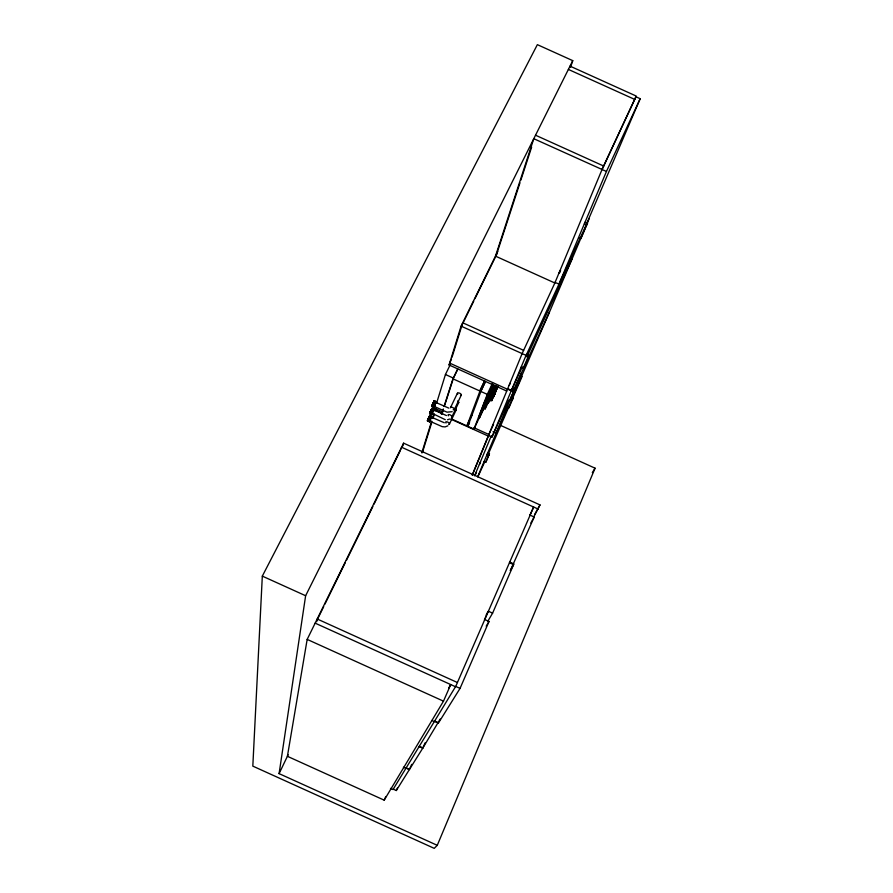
<?xml version="1.0" encoding="UTF-8"?>
<svg xmlns="http://www.w3.org/2000/svg" width="893" height="893" viewBox="0 0 893 893"><rect width="100%" height="100%" fill="white"/><g stroke="black" fill="none" stroke-linecap="round" stroke-linejoin="round"><path stroke-width="1.34" d="M570.515 67.254L572.759 60.646L537.363 44.65L262.319 576.119L252.819 766.127L434.232 848.35L437.269 845.325L595.073 468.189L500.035 425.157M437.269 845.325L279.096 773.628L305.629 595.731L572.759 60.646M533.456 517.538L539.997 504.913L403.591 443.162L307.17 639.399L287.401 756.304L384.191 800.161L443.486 701.161L450.731 684.563L448.621 688.135M316.702 621.673L317.194 618.994L457.417 682.52M429.142 417.433L427.412 420.904L428.015 419.252M430.526 411.885L429.6 413.671L431.196 409.686L433.339 410.657L433.808 409.987L446.433 415.535M435.17 404.964C435.304 408.67 429.879 406.661 432.659 404.094M429.187 417.198L429.79 415.546L428.874 417.321M431.386 409.932C431.419 406.672 435.762 409.519 433.339 411.36M433.875 402.096L434.277 400.79L433.351 402.598M430.046 420.994L429.522 421.853L430.136 420.212M432.357 412.968L431.743 414.642L432.268 413.783M434.835 405.076L434.009 407.253M431.721 417.21L431.899 416.506L430.761 418.761M452.193 411.695L446.98 412.164L434.344 406.482L434.634 405.556M435.717 403.156L436.443 401.772L434.277 400.79M401.091 449.056L401.593 447.237L538.2 509.088M402.855 445.853L403.591 443.162M493.55 392.518L493.84 391.692M494.811 388.779L495.928 386.044M487.165 402.899L487.589 401.817M488.951 398.925L488.371 400.053M494.287 395.309L493.896 395.912M494.521 393.835L496.218 389.75L495.872 390.453M494.889 393.445L495.414 392.317M495.782 390.665L496.888 388.332M496.954 387.863L497.222 387.182M436.565 403.234L445.44 374.513L450.284 364.59M421.809 452.851L431.665 421.038M432.491 418.393L433.73 414.419M506.711 391.067L449.056 364.969L461.089 326.146L497.758 251.525M422.378 452.617L431.888 422.021M433.138 418.024L434.378 414.039M435.527 410.345L436.03 408.715M452.037 357.2L462.741 322.786L523.622 350.346M443.174 409.139L441.477 414.408L442.682 411.907M444.022 406.505L452.952 378.822L457.785 368.831M443.386 409.307L442.548 411.907L434.947 408.458M444.647 405.411L453.443 378.13L457.662 369.434M497.479 251.636L519.972 182.842M520.831 180.196L531.636 147.122M432.882 403.591L432.19 405.511L432.569 404.886M430.404 411.528L429.935 412.912L430.314 412.298M427.87 419.643L428.127 419.531M433.808 402.107L433.551 402.174M429.332 416.808L429.075 416.908M432.201 413.359L445.283 419.688M488.884 401.515L488.571 402.151L489.61 399.785L488.08 403.301L489.085 400.857M451.646 419.018L466.905 425.916L480.255 390.263L484.408 381.467M483.961 407.755L473.96 429.12L467.787 426.318L481.182 390.688L485.346 381.88M488.828 399.763C489.967 396.581 485.591 406.806 487.801 402.14M489.107 399.383L494.99 385.263M495.894 385.676L489.665 401.281L490.48 399.941L489.587 399.539M493.07 392.786C495.459 386.334 489.286 401.303 490.402 399.405M493.985 395.755L496.809 388.567M495.18 392.395L491.608 400.912L496.117 390.509L495.403 392.083L495.794 391.123M473.96 429.12L487.277 394.36L492.579 383.064M492.679 384.325A403.312 9.097 -65.6 0 0 484.698 401.649L478.548 417.678L479.362 418.047A1046.663 41.938 -66.8 0 0 486.406 403.335M479.362 418.047L485.535 402.029A403.312 8.885 -65.6 0 1 493.516 384.704M433.529 410.903L433.808 409.987M494.153 390.665L494.889 389.024L493.717 391.625M487.053 403.033L487.422 402.218M493.818 396.135L493.438 397.084L493.885 396.101M494.811 393.623L494.142 395.51M428.997 417.656L429.41 416.797M472.319 474.775L522.137 353.583M472.285 475.21L488.594 435.538M430.326 419.755L429.901 420.614L427.792 419.654L428.662 417.634L430.783 418.594L430.471 419.286L428.35 418.326L428.048 419.018L430.169 419.978L430.538 419.252M474.551 475.824L491.396 435.617M570.024 66.127L636.24 96.064L602.016 169.558L554.843 282.992L495.492 256.135L533.791 138.705L606.447 171.467L558.929 284.119L555.111 282.4M479.474 464.527L480.523 462.005M558.996 273.392L560.056 270.825M488.449 435.55L491.909 437.112L526.055 355.358L461.089 326.146M497.222 387.741L496.888 388.388M497.914 386.267L496.832 388.723M507.458 400.019L509.49 400.946L514.491 389.248L512.426 388.321M521.166 367.179L523.298 368.15L528.768 355.336L526.602 354.354M477.699 476.695L496.061 433.15L508.374 406.348M521.423 373.04L496.195 432.837L494.153 431.911M484.129 461.558L485.747 462.295L489.453 453.7L487.812 452.963L487.131 454.437L488.772 455.173M522.148 376.411L487.768 455.274M549.441 312.193L511.131 400.365M572.223 258.579L549.608 311.791L512.883 391.536M589.402 218.16L572.424 258.122L527.116 356.363M602.061 169.48L635.928 96.768L640.181 98.699L584.413 228.943M489.453 453.7L485.747 462.295M513.129 398.021L512.403 399.606L510.606 398.791L511.332 397.206L513.129 398.021L509.501 406.549L508.787 408.112L507.012 407.32M587.527 223.105L586.656 224.98L584.368 223.953L585.239 222.067L587.527 223.105L581.678 236.835L580.818 238.699L578.575 237.683M487.455 402.051L487.779 401.359M493.271 392.652L494.555 389.873M496.787 388.109L496.508 388.79L496.854 388.075M495.961 390.743L497.178 388.087L496.43 389.515M433.607 402.754L432.982 404.172M430.727 411.573L431.665 409.016L431.297 409.63M431.051 410.869L431.352 410.177M435.047 404.574L434.679 405.299L432.502 404.317M434.601 721.075L438.541 722.861L460.051 688.391L489.007 621.472L484.743 619.541M487.779 621.316L492.601 613.145L513.609 564.61L509.434 562.713M511.176 568.674L534.204 517.014L530.085 515.149M432.703 412.03L430.56 411.059L430.873 410.345L433.016 411.316L432.391 412.722L430.259 411.751M432.77 411.997L432.134 413.37L429.991 412.399M419.241 746.336L422.869 747.977L440.204 719.032M484.452 619.809L487.79 612.14M529.962 515.049L533.646 507.023L455.575 686.762L315.162 623.147M487.723 401.437L488.259 400.209M393.21 789.122L396.302 790.528L409.374 769.576L411.706 764.341M406.114 767.902L409.474 769.431L422.757 748.155L425.09 742.864M494.7 389.125L493.784 391.346L494.209 390.542M396.302 790.528L397.374 788.095M496.966 388.187L497.781 386.323M493.963 395.432C492.813 398.032 494.979 392.753 493.896 395.956L494.8 393.735M494.979 393.244L496.039 390.821M384.191 800.161L385.798 796.511M488.091 401.247L488.393 400.611L488.158 401.191M493.929 395.286L493.014 397.229L493.449 396.28M494.867 393.121L494.566 393.768M495.068 393.032L495.403 392.328M428.528 418.817L428.852 418.114M488.817 401.571L489.107 400.968M493.572 396.057L493.885 394.974L493.427 395.99M514.491 389.248L513.654 391.056L511.589 390.129M475.389 474.752L476.538 472.252M509.49 400.946L510.305 399.149M477.9 476.773L484.866 461.592M488.181 400.455L488.516 399.673M493.293 396.213L492.836 397.218L493.684 395.376M494.421 394.561L494.956 393.4M493.528 424.409L488.873 434.5L473.848 427.691M581.265 235.785L525.731 356.229L527.908 357.211L528.768 355.336M581.51 235.216L584.178 229.49M522.293 366.856L511.265 390.777L507.548 389.091M523.298 368.15L524.158 366.286M491.909 437.112L508.809 400.399M490.692 390.922A40.018 1.139 -65.8 0 0 483.984 408.291L485.234 408.86A40.018 1.094 -65.8 0 1 486.607 404.451A40.018 1.094 -65.8 0 1 492.01 391.402L494.733 385.553M606.447 171.467L640.181 98.699M522.048 353.74L555.368 281.887M559.353 273.28L560.614 270.568M509.211 385.452L510.383 382.93M493.449 384.972L490.726 390.833L492.01 391.413M485.479 381.367L480.747 391.402L487.277 394.36M466.905 425.916L469.271 420.893M470.343 418.415L472.23 414.62M467.787 426.318L469.562 422.556M485.234 408.86L489.264 400.321M484.553 380.954L479.809 390.978L452.952 378.822M483.984 408.302L486.294 403.413M433.116 403.078L433.462 402.23L435.628 403.212L435.282 404.06M430.415 412.242L430.75 411.405M428.651 417.801L428.975 416.975L431.096 417.935L431.565 417.254L444.323 422.757M434.824 405.813L435.137 405.143M432.993 411.494L433.339 410.657M451.88 416.875L458.745 402.531M449.436 424.052L456.234 409.831M450.563 407.498L457.406 393.277M279.096 773.628L288.138 754.764M454.381 409.519L461.313 395.041M435.036 410.747L436.364 408.023M451.478 359.321L449.637 363.083L507.458 389.248M449.056 364.969L450.273 362.469M316.948 620.367L323.701 606.615M324.929 604.115L345.2 562.847M346.428 560.346L372.839 506.577M374.067 504.076L400.477 450.306M462.083 324.885L473.736 301.175M474.953 298.686L497.021 253.757M431.085 410.043L432.011 408.257M435.516 403.569L436.443 401.772M433.228 411.014L434.165 409.295M432.67 404.842L431.844 406.282M534.55 514.647L539.997 504.913M530.788 523.075L534.204 517.014M510.216 570.504L513.609 564.61M486.261 614.842L488.359 611.225L492.601 613.145M486.194 626.194L489.007 621.472M592.316 472.631L595.073 468.189M454.928 409.463L454.983 408.693M447.895 425.805L445.105 426.91L442.202 426.653L427.58 420.19M449.715 419.029L447.493 419.755M448.878 408.157L436.097 402.542M568.372 69.42L634.689 99.402M535.532 135.211L603.657 166.02M507.715 388.689L511.432 390.375M445.44 374.513L453.443 378.13M480.255 390.263L481.182 390.688M489.632 397.999L490.536 398.412M484.698 401.649L485.535 402.029M485.346 403.87L486.618 404.44M434.177 400.901L436.465 401.85M434.232 401.124L436.398 402.107M433.998 401.191L436.164 402.174M433.752 401.649L435.918 402.631M493.003 431.765L496.061 433.15M432.234 404.976L434.411 405.958M432.022 405.534L434.188 406.516M432.134 405.869L434.288 406.851M431.877 405.947L434.043 406.929M431.821 406.203L434.11 407.141M467.988 423.416L468.87 423.818M431.899 408.369L434.043 409.34M431.966 408.57L434.11 409.541M435.047 410.133L442.56 413.537M431.721 408.659L433.864 409.63M431.486 409.106L433.618 410.077M450.775 419.107L488.225 436.063M429.779 412.946L431.922 413.917M429.89 413.258L432.022 414.229M429.633 413.359L431.777 414.33M429.712 413.559L431.844 414.519M429.578 413.604L431.743 414.642M429.689 415.658L431.922 416.562M429.756 415.859L431.866 416.808M429.511 415.959L431.62 416.908M429.265 416.406L431.386 417.366M427.446 420.592L429.633 421.73M427.39 420.837L429.522 421.853M509.713 562.065L513.888 563.952M262.319 576.119L305.629 595.731M460.051 688.391L455.698 686.416L393.009 789.535L390.487 788.385M307.17 639.399L443.486 701.161M434.478 721.287L438.407 723.073M431.821 720.461L434.355 721.611M419.13 746.515L422.757 748.155M406.025 768.058L409.374 769.576M403.39 767.221L405.902 768.36M482.332 409.787A1046.663 42.909 -66.9 0 1 480.166 414.307M494.454 388.366A138.181 4.019 -65.6 0 1 494.063 389.326M494.186 388.522A94.323 2.69 -65.7 0 1 492.813 391.96M495.079 388.924A94.323 2.623 -65.7 0 1 493.706 392.362M448.442 415.814A2.132 0.949 30.2 0 1 448.744 414.519A2.132 0.949 30.2 0 1 451.322 415.703A2.132 0.949 30.2 0 1 451.467 417.187M457.618 400.979A2.121 0.971 25.8 0 1 458.768 402.397A2.121 0.971 25.8 0 1 457.506 402.888M446.042 423.003A2.11 0.926 30.1 0 1 446.467 421.742A2.11 0.926 30.1 0 1 449.101 423.137A2.11 0.926 30.1 0 1 448.677 424.387M455.117 408.324A2.099 0.949 25.8 0 1 455.821 410.166M450.552 407.777A2.166 0.971 30.2 0 1 452.115 407.286A2.166 0.971 30.2 0 1 454.336 409.027A2.166 0.971 30.2 0 1 453.153 409.82M457.752 394.204A2.143 0.993 25.9 0 1 458.198 392.864A2.143 0.993 25.9 0 1 460.967 394.114A2.143 0.993 25.9 0 1 460.509 395.454M433.138 402.899L432.815 403.614L434.98 404.596L435.304 403.882L433.138 402.899"/></g></svg>
